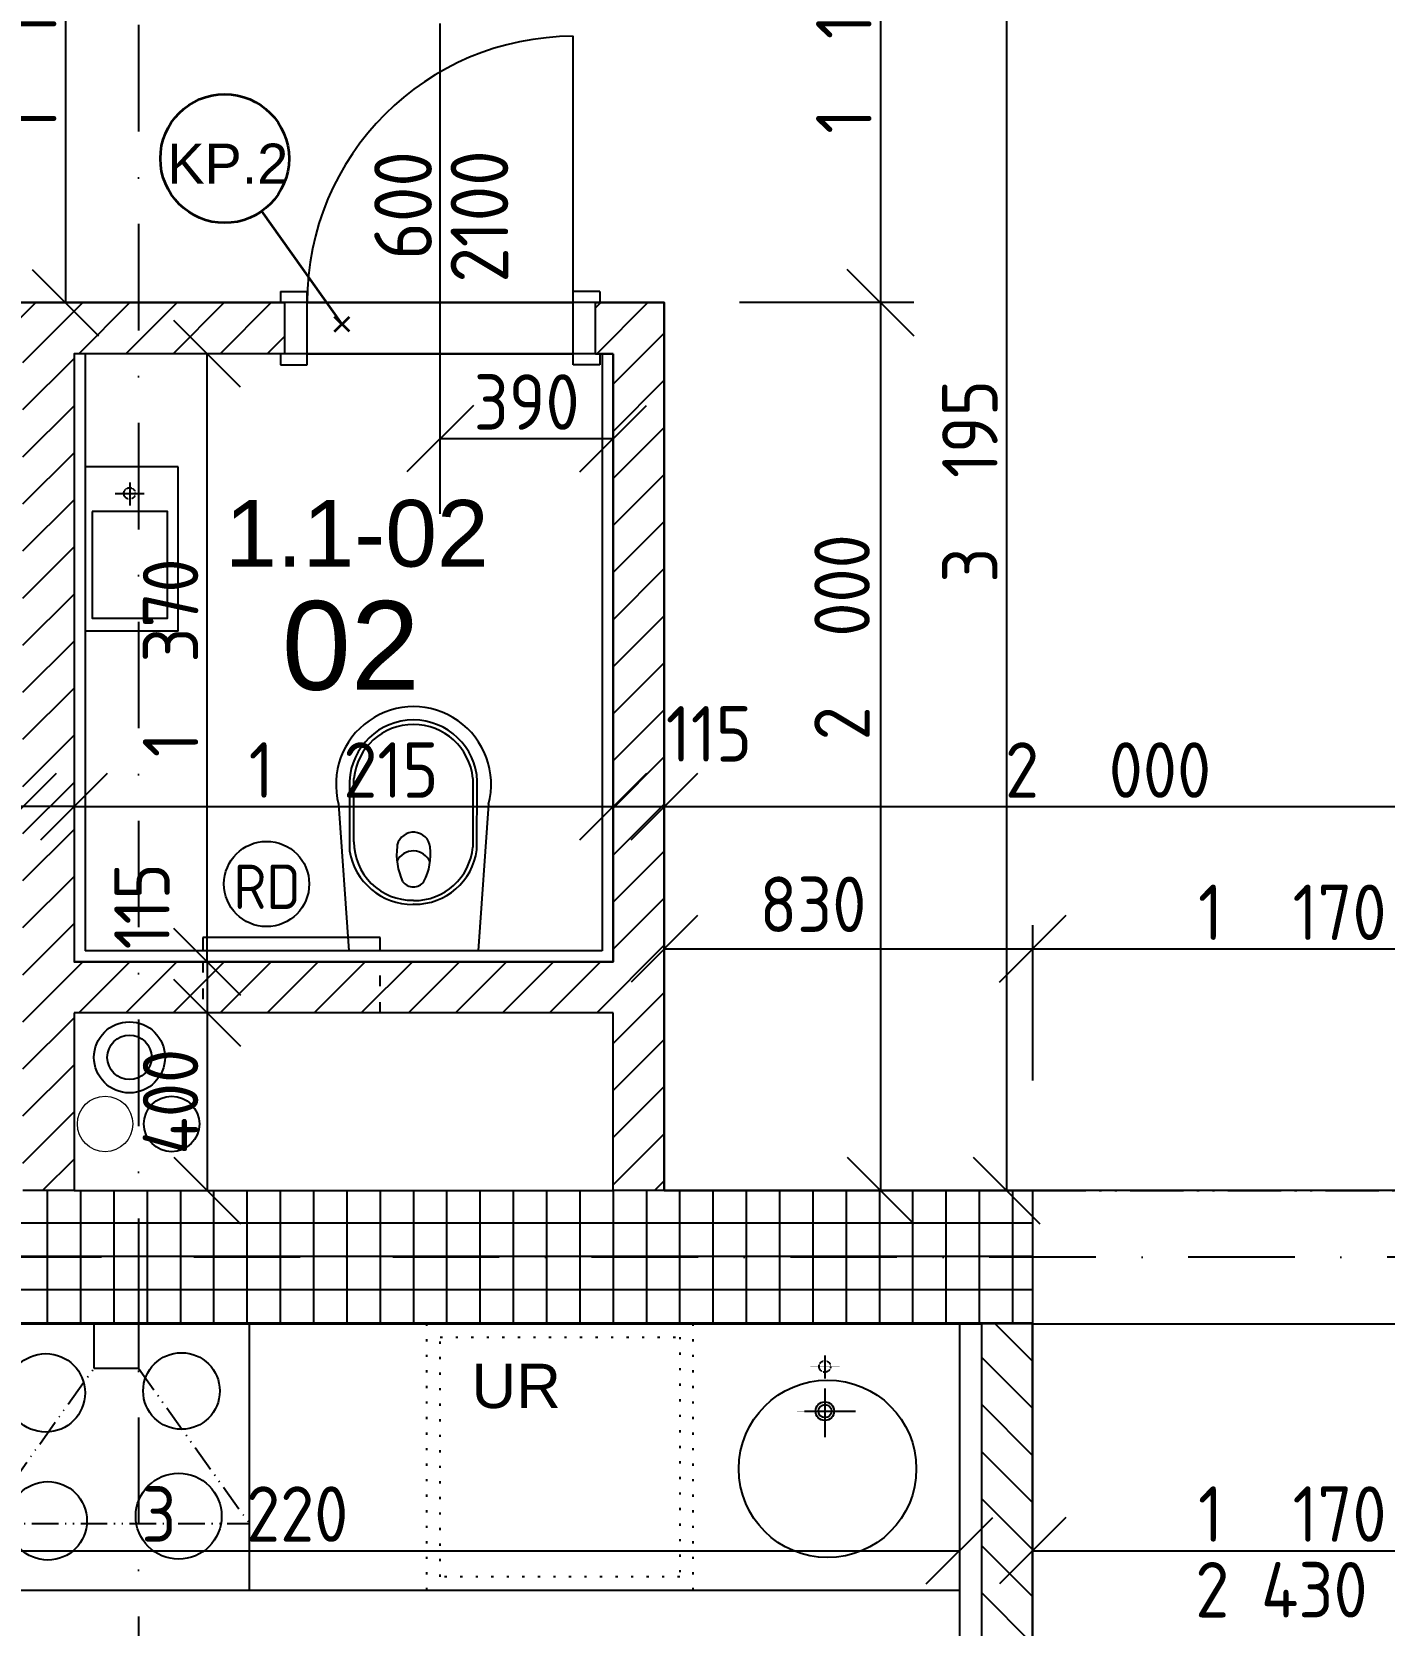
# Model space of a CAD drawing. Extents: x 4511820 to 5180432, y -1526536 to -944957.
# Drawn here: x 5031866 to 5034913, y -1339184 to -1335595 of the extents above; entities that cross this region are included whole.
import ezdxf

# ---------------------------------------------------------------- set-up
doc = ezdxf.new("R2010")
doc.units = 0
doc.header["$MEASUREMENT"] = 0
for name, pattern in [('ACAD_ISO03W100', [30, 12, -18]), ('ACAD_ISO07W100', [3.5, 0.5, -3]), ('ACAD_ISO12W100', [22, 12, -3, 0.5, -3, 0.5, -3]), ('BODKOCIARKOVANA_3', [5.6, 3, -1.3, 0, -1.3]), ('DASHED', [0.75, 0.5, -0.25])]:
    doc.linetypes.add(name, pattern=pattern)
doc.layers.get('0').update_dxf_attribs({"linetype": 'CONTINUOUS'})
doc.layers.get('Defpoints').update_dxf_attribs({"color": 61, "linetype": 'CONTINUOUS'})
for name, color, linetype in [('DVERE', 45, 'CONTINUOUS'), ('KÓTY', 4, 'CONTINUOUS'), ('MÚRY', 1, 'CONTINUOUS'), ('osi', 253, 'CONTINUOUS'), ('Plochy', 41, 'CONTINUOUS'), ('POPIS', 7, 'CONTINUOUS'), ('TENKÁ', 7, 'CONTINUOUS'), ('tzb', 153, 'CONTINUOUS'), ('ZARIADENIE1', 145, 'CONTINUOUS'), ('ZARIADOVACIE', 144, 'CONTINUOUS'), ('zz-vetr', 52, 'CONTINUOUS'), ('ŠRAFY', 82, 'CONTINUOUS')]:
    doc.layers.add(name, color=color, linetype=linetype)
doc.layers.add('preklady', color=74, linetype='CONTINUOUS', lineweight=35)
doc.layers.add('zz-kanal-splaskova', color=37, linetype='CONTINUOUS', lineweight=18)
doc.styles.add('ARIAL', font='arial.ttf')
doc.styles.add('STYLE1', font='isocp.shx')
doc.dimstyles.new('STANDARD-50', dxfattribs={"dimtxt": 125, "dimasz": 150, "dimexe": 10, "dimexo": 200, "dimgap": 20, "dimtad": 1, "dimdsep": 46, "dimlunit": 6, "dimtxsty": 'STYLE1', "dimblk1": 'OBLIQUE', "dimblk2": 'OBLIQUE', "dimsah": 1, "dimcen": 2.5, "dimse1": 1, "dimse2": 1, "dimadec": 0, "dimazin": 0, "dimtfac": 1, "dimtmove": 1, "dimatfit": 3, "dimldrblk": 'OBLIQUE', "dimfxl": 1, "dimtolj": 1, "dimtzin": 0, "dimarcsym": 0})

# ---------------------------------------------------------------- blocks, each defined once
blk = doc.blocks.new('_OBLIQUE')
at = {"color": 0, "linetype": 'ByBlock'}
blk.add_line((-0.5, -0.5), (0.5, 0.5), dxfattribs=at)
blk = doc.blocks.new('*D23115')
at = {"layer": 'Defpoints', "color": 0}
for p in [(5030736, -1339016.5), (5033956, -1339016.5), (5033956, -1339016.5)]:
    blk.add_point(p, dxfattribs=at)
at = {"layer": 'KÓTY', "color": 0, "lineweight": -2}
blk.add_line((5030736, -1339016.5), (5033956, -1339016.5), dxfattribs=at)
at = {"layer": 'KÓTY', "color": 0, "linetype": 'ByBlock', "lineweight": -2, "xscale": 150, "yscale": 150, "zscale": 150, "rotation": 180}
blk.add_blockref('_OBLIQUE', (5030736, -1339016.5), dxfattribs=at)
at = {"layer": 'KÓTY', "color": 0, "linetype": 'ByBlock', "lineweight": -2, "xscale": 150, "yscale": 150, "zscale": 150}
blk.add_blockref('_OBLIQUE', (5033956, -1339016.5), dxfattribs=at)
at = {"layer": 'KÓTY', "color": 0, "insert": (5032346, -1338934), "char_height": 125, "attachment_point": 5, "style": 'STYLE1'}
blk.add_mtext('\\A1;3ﾠ220', dxfattribs=at)
blk = doc.blocks.new('*D23159')
at = {"layer": 'Defpoints', "color": 0}
for p in [(5034121, -1338505.2), (5035291, -1338505.2), (5035291, -1339016.5)]:
    blk.add_point(p, dxfattribs=at)
at = {"layer": 'KÓTY', "color": 0, "lineweight": -2}
blk.add_line((5034121, -1339016.5), (5035291, -1339016.5), dxfattribs=at)
at = {"layer": 'KÓTY', "color": 0, "linetype": 'ByBlock', "lineweight": -2, "xscale": 150, "yscale": 150, "zscale": 150, "rotation": 180}
blk.add_blockref('_OBLIQUE', (5034121, -1339016.5), dxfattribs=at)
at = {"layer": 'KÓTY', "color": 0, "linetype": 'ByBlock', "lineweight": -2, "xscale": 150, "yscale": 150, "zscale": 150}
blk.add_blockref('_OBLIQUE', (5035291, -1339016.5), dxfattribs=at)
at = {"layer": 'KÓTY', "color": 0, "insert": (5034706, -1338934), "char_height": 125, "attachment_point": 5, "style": 'STYLE1'}
blk.add_mtext('\\A1;1ﾠ170', dxfattribs=at)
blk = doc.blocks.new('*D23172')
at = {"layer": 'Defpoints', "color": 0}
for p in [(5033176, -1337340.5), (5031961, -1337690.2), (5033176, -1337690.2)]:
    blk.add_point(p, dxfattribs=at)
at = {"layer": 'KÓTY', "color": 0, "lineweight": -2}
blk.add_line((5031961, -1337340.5), (5033176, -1337340.5), dxfattribs=at)
at = {"layer": 'KÓTY', "color": 0, "linetype": 'ByBlock', "lineweight": -2, "xscale": 150, "yscale": 150, "zscale": 150, "rotation": 180}
blk.add_blockref('_OBLIQUE', (5031961, -1337340.5), dxfattribs=at)
at = {"layer": 'KÓTY', "color": 0, "linetype": 'ByBlock', "lineweight": -2, "xscale": 150, "yscale": 150, "zscale": 150}
blk.add_blockref('_OBLIQUE', (5033176, -1337340.5), dxfattribs=at)
at = {"layer": 'KÓTY', "color": 0, "insert": (5032568.5, -1337258), "char_height": 125, "attachment_point": 5, "style": 'STYLE1'}
blk.add_mtext('\\A1;1ﾠ215', dxfattribs=at)
blk = doc.blocks.new('*D23173')
at = {"layer": 'Defpoints', "color": 0}
for p in [(5033176, -1337340.5), (5033291, -1337340.5), (5033291, -1337340.5)]:
    blk.add_point(p, dxfattribs=at)
at = {"layer": 'KÓTY', "color": 0, "lineweight": -2}
blk.add_line((5033176, -1337340.5), (5033291, -1337340.5), dxfattribs=at)
at = {"layer": 'KÓTY', "color": 0, "linetype": 'ByBlock', "lineweight": -2, "xscale": 150, "yscale": 150, "zscale": 150, "rotation": 180}
blk.add_blockref('_OBLIQUE', (5033176, -1337340.5), dxfattribs=at)
at = {"layer": 'KÓTY', "color": 0, "linetype": 'ByBlock', "lineweight": -2, "xscale": 150, "yscale": 150, "zscale": 150}
blk.add_blockref('_OBLIQUE', (5033291, -1337340.5), dxfattribs=at)
at = {"layer": 'KÓTY', "color": 0, "insert": (5033391.5, -1337176.5), "char_height": 125, "attachment_point": 5, "style": 'STYLE1'}
blk.add_mtext('\\A1;115', dxfattribs=at)
blk = doc.blocks.new('*D23174')
at = {"layer": 'Defpoints', "color": 0}
for p in [(5031846, -1337340.5), (5031846, -1337340.5), (5031961, -1337340.5)]:
    blk.add_point(p, dxfattribs=at)
at = {"layer": 'KÓTY', "color": 0, "lineweight": -2}
blk.add_line((5031961, -1337340.5), (5031846, -1337340.5), dxfattribs=at)
at = {"layer": 'KÓTY', "color": 0, "linetype": 'ByBlock', "lineweight": -2, "xscale": 150, "yscale": 150, "zscale": 150, "rotation": 180}
blk.add_blockref('_OBLIQUE', (5031846, -1337340.5), dxfattribs=at)
at = {"layer": 'KÓTY', "color": 0, "linetype": 'ByBlock', "lineweight": -2, "xscale": 150, "yscale": 150, "zscale": 150}
blk.add_blockref('_OBLIQUE', (5031961, -1337340.5), dxfattribs=at)
at = {"layer": 'KÓTY', "color": 0, "insert": (5031711.5, -1337225.5), "char_height": 125, "attachment_point": 5, "style": 'STYLE1'}
blk.add_mtext('\\A1;115', dxfattribs=at)
blk = doc.blocks.new('*D23175')
at = {"layer": 'Defpoints', "color": 0}
for p in [(5035291, -1337340.5), (5033291, -1338205.2), (5035291, -1338205.2)]:
    blk.add_point(p, dxfattribs=at)
at = {"layer": 'KÓTY', "color": 0, "lineweight": -2}
blk.add_line((5033291, -1337340.5), (5035291, -1337340.5), dxfattribs=at)
at = {"layer": 'KÓTY', "color": 0, "linetype": 'ByBlock', "lineweight": -2, "xscale": 150, "yscale": 150, "zscale": 150, "rotation": 180}
blk.add_blockref('_OBLIQUE', (5033291, -1337340.5), dxfattribs=at)
at = {"layer": 'KÓTY', "color": 0, "linetype": 'ByBlock', "lineweight": -2, "xscale": 150, "yscale": 150, "zscale": 150}
blk.add_blockref('_OBLIQUE', (5035291, -1337340.5), dxfattribs=at)
at = {"layer": 'KÓTY', "color": 0, "insert": (5034291, -1337258), "char_height": 125, "attachment_point": 5, "style": 'STYLE1'}
blk.add_mtext('\\A1;2ﾠ000', dxfattribs=at)
blk = doc.blocks.new('*D23178')
at = {"layer": 'Defpoints', "color": 0}
for p in [(5029486, -1337340.5), (5029486, -1338205.2), (5031846, -1338205.2)]:
    blk.add_point(p, dxfattribs=at)
at = {"layer": 'KÓTY', "color": 0, "lineweight": -2}
blk.add_line((5031846, -1337340.5), (5029486, -1337340.5), dxfattribs=at)
at = {"layer": 'KÓTY', "color": 0, "linetype": 'ByBlock', "lineweight": -2, "xscale": 150, "yscale": 150, "zscale": 150, "rotation": 180}
blk.add_blockref('_OBLIQUE', (5029486, -1337340.5), dxfattribs=at)
at = {"layer": 'KÓTY', "color": 0, "linetype": 'ByBlock', "lineweight": -2, "xscale": 150, "yscale": 150, "zscale": 150}
blk.add_blockref('_OBLIQUE', (5031846, -1337340.5), dxfattribs=at)
at = {"layer": 'KÓTY', "color": 0, "insert": (5030666, -1337258), "char_height": 125, "attachment_point": 5, "style": 'STYLE1'}
blk.add_mtext('\\A1;2ﾠ360', dxfattribs=at)
blk = doc.blocks.new('*D23179')
at = {"layer": 'Defpoints', "color": 0}
for p in [(5032786, -1336320.2), (5033176, -1336320.2), (5033176, -1336511.5)]:
    blk.add_point(p, dxfattribs=at)
at = {"layer": 'KÓTY', "color": 0, "lineweight": -2}
blk.add_line((5032786, -1336511.5), (5033176, -1336511.5), dxfattribs=at)
at = {"layer": 'KÓTY', "color": 0, "linetype": 'ByBlock', "lineweight": -2, "xscale": 150, "yscale": 150, "zscale": 150, "rotation": 180}
blk.add_blockref('_OBLIQUE', (5032786, -1336511.5), dxfattribs=at)
at = {"layer": 'KÓTY', "color": 0, "linetype": 'ByBlock', "lineweight": -2, "xscale": 150, "yscale": 150, "zscale": 150}
blk.add_blockref('_OBLIQUE', (5033176, -1336511.5), dxfattribs=at)
at = {"layer": 'KÓTY', "color": 0, "insert": (5032981, -1336429), "char_height": 125, "attachment_point": 5, "style": 'STYLE1'}
blk.add_mtext('\\A1;390', dxfattribs=at)
blk = doc.blocks.new('*D23205')
at = {"layer": 'Defpoints', "color": 0}
for p in [(5033291, -1335010.2), (5031941.5, -1336205.2), (5033291, -1336205.2)]:
    blk.add_point(p, dxfattribs=at)
at = {"layer": 'KÓTY', "color": 0, "lineweight": -2}
blk.add_line((5031941.5, -1335010.2), (5031941.5, -1336205.2), dxfattribs=at)
at = {"layer": 'KÓTY', "color": 0, "linetype": 'ByBlock', "lineweight": -2, "xscale": 150, "yscale": 150, "zscale": 150}
for p, rotation in [((5031941.5, -1335010.2), 90), ((5031941.5, -1336205.2), 270)]:
    blk.add_blockref('_OBLIQUE', p, dxfattribs=dict(at, rotation=rotation))
at = {"layer": 'KÓTY', "color": 0, "insert": (5031859, -1335607.7), "char_height": 125, "attachment_point": 5, "rotation": 90, "style": 'STYLE1'}
blk.add_mtext('\\A1;1ﾠ195', dxfattribs=at)
blk = doc.blocks.new('*D23223')
at = {"layer": 'Defpoints', "color": 0}
for p in [(5033291, -1335010.2), (5033291, -1336205.2), (5033778, -1336205.2)]:
    blk.add_point(p, dxfattribs=at)
at = {"layer": 'KÓTY', "color": 0, "lineweight": -2}
blk.add_line((5033778, -1335010.2), (5033778, -1336205.2), dxfattribs=at)
at = {"layer": 'KÓTY', "color": 0, "linetype": 'ByBlock', "lineweight": -2, "xscale": 150, "yscale": 150, "zscale": 150}
for p, rotation in [((5033778, -1335010.2), 90), ((5033778, -1336205.2), 270)]:
    blk.add_blockref('_OBLIQUE', p, dxfattribs=dict(at, rotation=rotation))
at = {"layer": 'KÓTY', "color": 0, "insert": (5033695.5, -1335607.7), "char_height": 125, "attachment_point": 5, "rotation": 90, "style": 'STYLE1'}
blk.add_mtext('\\A1;1ﾠ195', dxfattribs=at)
blk = doc.blocks.new('*D23224')
at = {"layer": 'Defpoints', "color": 0}
for p in [(5033291, -1336205.2), (5033291, -1338205.2), (5033778, -1338205.2)]:
    blk.add_point(p, dxfattribs=at)
at = {"layer": 'KÓTY', "color": 0, "lineweight": -2}
blk.add_line((5033778, -1336205.2), (5033778, -1338205.2), dxfattribs=at)
at = {"layer": 'KÓTY', "color": 0, "linetype": 'ByBlock', "lineweight": -2, "xscale": 150, "yscale": 150, "zscale": 150}
for p, rotation in [((5033778, -1336205.2), 90), ((5033778, -1338205.2), 270)]:
    blk.add_blockref('_OBLIQUE', p, dxfattribs=dict(at, rotation=rotation))
at = {"layer": 'KÓTY', "color": 0, "insert": (5033691.5, -1336959), "char_height": 125, "attachment_point": 5, "rotation": 90, "style": 'STYLE1'}
blk.add_mtext('\\A1;2ﾠ000', dxfattribs=at)
blk = doc.blocks.new('*D23225')
at = {"layer": 'Defpoints', "color": 0}
for p in [(5033291, -1335010.2), (5033291, -1338205.2), (5034062, -1338205.2)]:
    blk.add_point(p, dxfattribs=at)
at = {"layer": 'KÓTY', "color": 0, "lineweight": -2}
blk.add_line((5034062, -1335010.2), (5034062, -1338205.2), dxfattribs=at)
at = {"layer": 'KÓTY', "color": 0, "linetype": 'ByBlock', "lineweight": -2, "xscale": 150, "yscale": 150, "zscale": 150}
for p, rotation in [((5034062, -1335010.2), 90), ((5034062, -1338205.2), 270)]:
    blk.add_blockref('_OBLIQUE', p, dxfattribs=dict(at, rotation=rotation))
at = {"layer": 'KÓTY', "color": 0, "insert": (5033979.5, -1336607.7), "char_height": 125, "attachment_point": 5, "rotation": 90, "style": 'STYLE1'}
blk.add_mtext('\\A1;3ﾠ195', dxfattribs=at)
blk = doc.blocks.new('*D23230')
at = {"layer": 'Defpoints', "color": 0}
for p in [(5031961, -1336320.2), (5032261, -1336320.2), (5031961, -1337690.2)]:
    blk.add_point(p, dxfattribs=at)
at = {"layer": 'KÓTY', "color": 0, "lineweight": -2}
blk.add_line((5032261, -1337690.2), (5032261, -1336320.2), dxfattribs=at)
at = {"layer": 'KÓTY', "color": 0, "linetype": 'ByBlock', "lineweight": -2, "xscale": 150, "yscale": 150, "zscale": 150}
for p, rotation in [((5032261, -1336320.2), 90), ((5032261, -1337690.2), 270)]:
    blk.add_blockref('_OBLIQUE', p, dxfattribs=dict(at, rotation=rotation))
at = {"layer": 'KÓTY', "color": 0, "insert": (5032178.5, -1337005.2), "char_height": 125, "attachment_point": 5, "rotation": 90, "style": 'STYLE1'}
blk.add_mtext('\\A1;1ﾠ370', dxfattribs=at)
blk = doc.blocks.new('*D23231')
at = {"layer": 'Defpoints', "color": 0}
for p in [(5031961, -1337690.2), (5031961, -1337805.2), (5032261, -1337805.2)]:
    blk.add_point(p, dxfattribs=at)
at = {"layer": 'KÓTY', "color": 0, "lineweight": -2}
blk.add_line((5032261, -1337690.2), (5032261, -1337805.2), dxfattribs=at)
at = {"layer": 'KÓTY', "color": 0, "linetype": 'ByBlock', "lineweight": -2, "xscale": 150, "yscale": 150, "zscale": 150}
for p, rotation in [((5032261, -1337690.2), 90), ((5032261, -1337805.2), 270)]:
    blk.add_blockref('_OBLIQUE', p, dxfattribs=dict(at, rotation=rotation))
at = {"layer": 'KÓTY', "color": 0, "insert": (5032114, -1337565), "char_height": 125, "attachment_point": 5, "rotation": 90, "style": 'STYLE1'}
blk.add_mtext('\\A1;115', dxfattribs=at)
blk = doc.blocks.new('*D23232')
at = {"layer": 'Defpoints', "color": 0}
for p in [(5031961, -1337805.2), (5031961, -1338205.2), (5032261, -1338205.2)]:
    blk.add_point(p, dxfattribs=at)
at = {"layer": 'KÓTY', "color": 0, "lineweight": -2}
blk.add_line((5032261, -1337805.2), (5032261, -1338205.2), dxfattribs=at)
at = {"layer": 'KÓTY', "color": 0, "linetype": 'ByBlock', "lineweight": -2, "xscale": 150, "yscale": 150, "zscale": 150}
for p, rotation in [((5032261, -1337805.2), 90), ((5032261, -1338205.2), 270)]:
    blk.add_blockref('_OBLIQUE', p, dxfattribs=dict(at, rotation=rotation))
at = {"layer": 'KÓTY', "color": 0, "insert": (5032178.5, -1338005.2), "char_height": 125, "attachment_point": 5, "rotation": 90, "style": 'STYLE1'}
blk.add_mtext('\\A1;400', dxfattribs=at)
blk = doc.blocks.new('*D23378')
at = {"layer": 'Defpoints', "color": 0}
for p in [(5034121, -1337661), (5033291, -1338205.2), (5034121, -1338205.2)]:
    blk.add_point(p, dxfattribs=at)
at = {"layer": 'KÓTY', "color": 0, "lineweight": -2}
blk.add_line((5033291, -1337661), (5034121, -1337661), dxfattribs=at)
at = {"layer": 'KÓTY', "color": 0, "linetype": 'ByBlock', "lineweight": -2, "xscale": 150, "yscale": 150, "zscale": 150, "rotation": 180}
blk.add_blockref('_OBLIQUE', (5033291, -1337661), dxfattribs=at)
at = {"layer": 'KÓTY', "color": 0, "linetype": 'ByBlock', "lineweight": -2, "xscale": 150, "yscale": 150, "zscale": 150}
blk.add_blockref('_OBLIQUE', (5034121, -1337661), dxfattribs=at)
at = {"layer": 'KÓTY', "color": 0, "insert": (5033626, -1337560.5), "char_height": 125, "attachment_point": 5, "style": 'STYLE1'}
blk.add_mtext('\\A1;830', dxfattribs=at)
blk = doc.blocks.new('*D23379')
at = {"layer": 'Defpoints', "color": 0}
for p in [(5035291, -1337661), (5034121, -1338205.2), (5035291, -1338205.2)]:
    blk.add_point(p, dxfattribs=at)
at = {"layer": 'KÓTY', "color": 0, "lineweight": -2}
blk.add_line((5034121, -1337661), (5035291, -1337661), dxfattribs=at)
at = {"layer": 'KÓTY', "color": 0, "linetype": 'ByBlock', "lineweight": -2, "xscale": 150, "yscale": 150, "zscale": 150, "rotation": 180}
blk.add_blockref('_OBLIQUE', (5034121, -1337661), dxfattribs=at)
at = {"layer": 'KÓTY', "color": 0, "linetype": 'ByBlock', "lineweight": -2, "xscale": 150, "yscale": 150, "zscale": 150}
blk.add_blockref('_OBLIQUE', (5035291, -1337661), dxfattribs=at)
at = {"layer": 'KÓTY', "color": 0, "insert": (5034706, -1337578.5), "char_height": 125, "attachment_point": 5, "style": 'STYLE1'}
blk.add_mtext('\\A1;1ﾠ170', dxfattribs=at)

msp = doc.modelspace()

# ---------------------------------------------------------------- hatches: boundary and pattern name
at = {"layer": 'ŠRAFY', "ltscale": 0.25}
h = msp.add_hatch(dxfattribs=at)
h.set_pattern_fill('ANSI31', color=256, scale=600, style=0)
h.set_pattern_definition([(45, (515270.5, 128041), (-53.0330086, 53.0330086), [])])
h.paths.add_polyline_path([(5031961, -1338205.191), (5031961, -1337805.191), (5033176, -1337805.191), (5033176, -1338205.191), (5033291, -1338205.191), (5033291, -1336205.191), (5033146, -1336205.191), (5033136, -1336205.191), (5033136, -1336320.191), (5033146, -1336320.191), (5033151, -1336320.191), (5033176, -1336320.191), (5033176, -1337690.191), (5031961, -1337690.191), (5031961, -1336320.191), (5031986, -1336320.191), (5032426, -1336320.191), (5032436, -1336320.191), (5032436, -1336205.191), (5032426, -1336205.191), (5031196, -1336205.191), (5031186, -1336205.191), (5031186, -1336320.191), (5031196, -1336320.191), (5031821, -1336320.191), (5031846, -1336320.191), (5031846, -1338205.191)])
h = msp.add_hatch(dxfattribs=at)
h.set_pattern_fill('ANSI37', color=256, scale=600, angle=45)
h.set_pattern_definition([(90, (-3307273.674, 493071.734), (-75, 1e-14), []), (180, (-3307273.674, 493071.734), (-1e-14, -75), [])])
h.paths.add_polyline_path([(5029486, -1338205.191), (5029371, -1338205.191), (5029371, -1338505.191), (5030621, -1338505.191), (5030736, -1338505.191), (5031336, -1338505.191), (5031756, -1338505.191), (5032006, -1338505.191), (5032106, -1338505.191), (5032356, -1338505.191), (5032756, -1338505.191), (5033356, -1338505.191), (5033956, -1338505.191), (5034006, -1338505.191), (5034121, -1338505.191), (5034121, -1338205.191), (5033291, -1338205.191), (5033176, -1338205.191), (5031961, -1338205.191), (5031846, -1338205.191), (5031821, -1338205.191), (5031776, -1338205.191), (5029511, -1338205.191)])
h = msp.add_hatch(dxfattribs=at)
h.set_pattern_fill('ANSI31', color=256, scale=600, angle=90, style=0)
h.set_pattern_definition([(135, (-2976355.03, 23031.926), (-53.0330086, -53.0330086), [])])
h.paths.add_polyline_path([(5034006, -1338505.191), (5034006, -1343580.191), (5034121, -1343580.191), (5034121, -1338505.191)])

# ---------------------------------------------------------------- linework, layer by layer
at = {"layer": 'DVERE', "ltscale": 0.25}
for p, q in [((5032786, -1336681.02), (5032786, -1335576.363)), ((5033086, -1336205.191), (5033086, -1335605.191)), ((5032426, -1336180.191), (5032486, -1336180.191)), ((5032426, -1336180.191), (5032426, -1336205.191)), ((5032486, -1336345.191), (5032486, -1336180.191)), ((5033086, -1336345.191), (5033086, -1336180.191)), ((5033146, -1336180.191), (5033086, -1336180.191)), ((5033146, -1336180.191), (5033146, -1336205.191)), ((5032486, -1336205.191), (5033086, -1336205.191)), ((5032426, -1336320.191), (5032426, -1336345.191)), ((5032486, -1336320.191), (5033086, -1336320.191)), ((5033146, -1336320.191), (5033146, -1336345.191)), ((5032426, -1336345.191), (5032486, -1336345.191)), ((5033146, -1336345.191), (5033086, -1336345.191))]:
    msp.add_line(p, q, dxfattribs=at)
msp.add_arc((5033086, -1336205.191), 600, 90, 180, dxfattribs=at)
at = {"layer": 'KÓTY'}
for p, q in [((5033853, -1336205.191), (5033460.5, -1336205.191)), ((5034121, -1337607.597), (5034121, -1337957.597))]:
    msp.add_line(p, q, dxfattribs=at)
at = {"layer": 'MÚRY', "ltscale": 0.25}
for p, q in [((5031186, -1336205.191), (5032436, -1336205.191)), ((5032436, -1336320.191), (5032436, -1336205.191)), ((5033136, -1336205.191), (5033291, -1336205.191)), ((5033136, -1336320.191), (5033136, -1336205.191)), ((5033291, -1336205.191), (5033291, -1338205.191)), ((5031961, -1336320.191), (5031961, -1337690.191)), ((5032436, -1336320.191), (5031961, -1336320.191)), ((5033136, -1336320.191), (5033176, -1336320.191)), ((5033176, -1336320.191), (5033176, -1337690.191)), ((5033176, -1337690.191), (5031961, -1337690.191)), ((5031961, -1337805.191), (5031961, -1338205.191)), ((5033176, -1337805.191), (5031961, -1337805.191)), ((5031961, -1338205.191), (5033176, -1338205.191))]:
    msp.add_line(p, q, dxfattribs=at)
at = {"layer": 'MÚRY'}
for p, q in [((5033176, -1338205.191), (5033176, -1337805.191)), ((5033291, -1338205.191), (5034121, -1338205.191)), ((5034121, -1338205.191), (5034121, -1343580.191)), ((5030736, -1338505.191), (5033956, -1338505.191)), ((5033956, -1338505.191), (5033956, -1343580.191))]:
    msp.add_line(p, q, dxfattribs=at)
at = {"layer": 'osi', "linetype": 'BODKOCIARKOVANA_3', "ltscale": 80}
for p, q in [((5032106, -1310038), (5032106, -1347555.191)), ((5041881, -1338355.191), (4978211, -1338355.191))]:
    msp.add_line(p, q, dxfattribs=at)
at = {"layer": 'Plochy'}
for points in [[(5029486, -1336205.191), (5029486, -1333895.191), (5033291, -1333895.191), (5033291, -1335010.191), (5035291, -1335010.191), (5035291, -1338205.191), (5033291, -1338205.191), (5033291, -1336205.191)], [(5033176, -1336320.191), (5031961, -1336320.191), (5031961, -1337690.191), (5033176, -1337690.191)], [(5030736, -1340080.191), (5027621, -1340080.191), (5027621, -1338505.191), (5030321, -1338505.191), (5030321, -1339105.191), (5030736, -1339105.191), (5030736, -1338505.191), (5033956, -1338505.191), (5033956, -1343580.191), (5030736, -1343580.191)], [(5034121, -1338505.191), (5040191, -1338505.191), (5040191, -1338855.191), (5040541, -1338855.191), (5040541, -1340380.191), (5040291, -1340380.191), (5040291, -1340930.191), (5040541, -1340930.191), (5040541, -1343580.191), (5034121, -1343580.191)]]:
    msp.add_lwpolyline(points, close=True, dxfattribs=at)
at = {"layer": 'preklady'}
for p, q in [((5032564.882, -1336253.882), (5032384.321, -1335999.009)), ((5032548.265, -1336270.499), (5032581.499, -1336237.265)), ((5032581.5, -1336270.5), (5032548.266, -1336237.266))]:
    msp.add_line(p, q, dxfattribs=at)
at = {"layer": 'preklady', "ltscale": 0.25}
msp.add_circle((5032300.5, -1335880.691), 145, dxfattribs=at)
at = {"layer": 'TENKÁ', "ltscale": 0.25}
for p, q in [((5031986, -1336320.191), (5031986, -1337665.191)), ((5033151, -1336320.191), (5033151, -1337665.191)), ((5033151, -1337665.191), (5031986, -1337665.191))]:
    msp.add_line(p, q, dxfattribs=at)
at = {"layer": 'TENKÁ'}
for p, q in [((5031961, -1338205.191), (5031846, -1338205.191)), ((5033291, -1338205.191), (5033176, -1338205.191)), ((5033956, -1338505.191), (5034006, -1338505.191)), ((5034006, -1338505.191), (5034006, -1343580.191)), ((5034121, -1338505.191), (5034006, -1338505.191))]:
    msp.add_line(p, q, dxfattribs=at)
at = {"layer": 'TENKÁ', "linetype": 'ACAD_ISO12W100', "ltscale": 10}
for p, q in [((5034121, -1338205.191), (5035291, -1338205.191)), ((5034121, -1338505.191), (5035291, -1338505.191))]:
    msp.add_line(p, q, dxfattribs=at)
at = {"layer": 'tzb'}
for p, q in [((5032651, -1337635.191), (5032251, -1337635.191)), ((5032251, -1337635.191), (5032251, -1337665.191)), ((5032651, -1337665.191), (5032651, -1337635.191))]:
    msp.add_line(p, q, dxfattribs=at)
at = {"layer": 'tzb', "linetype": 'ACAD_ISO03W100', "ltscale": 2}
for p, q in [((5032251, -1337690.191), (5032251, -1337805.191)), ((5032651, -1337805.191), (5032651, -1337690.191))]:
    msp.add_line(p, q, dxfattribs=at)
at = {"layer": 'tzb'}
for centre, radius in [((5032394.935, -1337514.649), 96), ((5032181, -1338055.191), 62.5)]:
    msp.add_circle(centre, radius, dxfattribs=at)
at = {"layer": 'ZARIADENIE1', "color": 8, "ltscale": 0.25}
for p, q in [((5032006, -1338505.191), (5032006, -1338605.191)), ((5032106, -1338505.191), (5032106, -1338605.191)), ((5032356, -1338505.191), (5032356, -1339105.191)), ((5032356, -1338505.191), (5032356, -1339105.191)), ((5032006, -1338605.191), (5032106, -1338605.191)), ((5030736, -1339105.191), (5033956, -1339105.191))]:
    msp.add_line(p, q, dxfattribs=at)
at = {"layer": 'ZARIADENIE1', "color": 8, "linetype": 'ACAD_ISO07W100', "ltscale": 10}
for p, q in [((5032756, -1339105.191), (5032756, -1338505.191)), ((5033356, -1339105.191), (5033356, -1338505.191))]:
    msp.add_line(p, q, dxfattribs=at)
at = {"layer": 'ZARIADENIE1', "color": 8, "linetype": 'DASHED'}
for p, q in [((5033653.027, -1338576.89), (5033653.027, -1338628.924)), ((5033620.164, -1338601.537), (5033685.891, -1338601.537)), ((5033653.027, -1338651.296), (5033653.027, -1338760.841)), ((5033590.039, -1338701.96), (5033721.493, -1338701.96))]:
    msp.add_line(p, q, dxfattribs=at)
at = {"layer": 'ZARIADENIE1', "color": 8, "linetype": 'ACAD_ISO12W100', "ltscale": 5}
for p, q in [((5031756, -1338955.191), (5032006, -1338605.191)), ((5032106, -1338605.191), (5032356, -1338955.191)), ((5031756, -1338955.191), (5032356, -1338955.191))]:
    msp.add_line(p, q, dxfattribs=at)
at = {"layer": 'ZARIADENIE1', "color": 8, "linetype": 'ACAD_ISO07W100', "ltscale": 10}
msp.add_lwpolyline([(5033326, -1338535.191), (5033326, -1339075.191), (5032786, -1339075.191), (5032786, -1338535.191)], close=True, dxfattribs=at)
at = {"layer": 'ZARIADENIE1', "color": 8, "ltscale": 0.25}
for centre, radius in [((5031897.449, -1338660.957), 88.387), ((5032203.124, -1338656.748), 86.283), ((5033658.876, -1338832.104), 200), ((5031901.844, -1338949.267), 88.387), ((5032196.803, -1338938.745), 96.805)]:
    msp.add_circle(centre, radius, dxfattribs=at)
at = {"layer": 'ZARIADENIE1', "color": 8, "linetype": 'DASHED'}
msp.add_circle((5033652.714, -1338601.537), 12.931, dxfattribs=at)
at = {"layer": 'ZARIADENIE1', "color": 8, "linetype": 'Continuous'}
for centre, radius in [((5033652.754, -1338702.228), 20.877), ((5033653.027, -1338701.96), 14.781)]:
    msp.add_circle(centre, radius, dxfattribs=at)
at = {"layer": 'ZARIADOVACIE', "linetype": 'Continuous'}
for p, q in [((5032196, -1336575.191), (5031986, -1336575.191)), ((5032196, -1336945.191), (5032196, -1336575.191)), ((5032196, -1336945.191), (5031986, -1336945.191)), ((5032689.435, -1337426.194), (5032689.274, -1337429.903)), ((5032727.698, -1337560.312), (5032724.881, -1337560.875)), ((5032726, -1337552.223), (5032725.104, -1337551.401))]:
    msp.add_line(p, q, dxfattribs=at)
at = {"layer": 'ZARIADOVACIE', "linetype": 'DASHED'}
for p, q in [((5032086.562, -1336610.293), (5032086.562, -1336662.326)), ((5032053.698, -1336634.94), (5032119.425, -1336634.94))]:
    msp.add_line(p, q, dxfattribs=at)
at = {"layer": 'ZARIADOVACIE'}
for p, q in [((5032581.782, -1337282.902), (5032581.782, -1337440.311)), ((5032591.637, -1337419.549), (5032591.637, -1337276.728)), ((5032859.647, -1337276.728), (5032859.647, -1337431.389)), ((5032868.544, -1337438.057), (5032869.67, -1337282.902)), ((5032557.186, -1337335.192), (5032580.262, -1337665.191)), ((5032894.813, -1337335.193), (5032871.737, -1337665.191))]:
    msp.add_line(p, q, dxfattribs=at)
at = {"layer": 'ZARIADOVACIE', "linetype": 'Continuous'}
msp.add_lwpolyline([(5032001.726, -1336675.761), (5032001.726, -1336916.087), (5032171.398, -1336916.087), (5032171.398, -1336675.761)], close=True, dxfattribs=at)
at = {"layer": 'ZARIADOVACIE', "linetype": 'DASHED'}
msp.add_circle((5032086.248, -1336634.94), 12.931, dxfattribs=at)
at = {"layer": 'ZARIADOVACIE', "linetype": 'Continuous'}
for centre, radius, start, end in [((5032726, -1337289.96), 174.768, 344.999903, 194.999834), ((5032725.726, -1337289.276), 144.085, 2.535471, 177.464529), ((5032725.642, -1337289.836), 134.645, 5.586614, 174.413386), ((5032726, -1337435.879), 37.825, 6.725682, 165.163801), ((5032724.563, -1337416.048), 144.828, 189.644186, 270.125906), ((5032723.52, -1337419.528), 131.883, 180.009129, 270.688221), ((5032826.113, -1337449.283), 138.205, 171.939221, 205.522023), ((5032725.431, -1337481.594), 41.261, 23.590956, 153.232972), ((5032726.93, -1337418.926), 133.3, 269.600093, 354.635422), ((5032729.051, -1337419.611), 140.707, 269.449007, 352.467037), ((5032630.226, -1337447.274), 134.275, 332.591351, 6.76835), ((5032725.504, -1337491.483), 29.701, 215.733795, 323.655963)]:
    msp.add_arc(centre, radius, start, end, dxfattribs=at)
at = {"layer": 'zz-kanal-splaskova'}
for centre in [(5032031, -1338055.191), (5032181, -1338055.191)]:
    msp.add_circle(centre, 62.5, dxfattribs=at)
at = {"layer": 'zz-vetr'}
for radius in [80, 50]:
    msp.add_circle((5032086, -1337905.191), radius, dxfattribs=at)

# ---------------------------------------------------------------- texts
at = {"layer": 'KÓTY', "insert": (5034681.519, -1339104.494), "char_height": 125, "attachment_point": 5, "style": 'STYLE1'}
msp.add_mtext('\\A1;2 430', dxfattribs=at)
at = {"layer": 'POPIS', "lineweight": 40, "ltscale": 0.25, "style": 'ARIAL'}
for s, height, p in [('1.1-02', 150, (5032301.269, -1336799.77)), ('02', 200, (5032429.311, -1337077.27))]:
    msp.add_text(s, height=height, dxfattribs=at).set_placement(p)
at = {"layer": 'preklady', "linetype": 'Continuous', "lineweight": 20, "style": 'ARIAL'}
msp.add_text('KP.2', height=90, dxfattribs=at).set_placement((5032171.236, -1335936.948))
at = {"layer": 'TENKÁ', "linetype": 'Continuous', "style": 'STYLE1'}
for s, p in [('600', (5032767.417, -1336108.434)), ('2100', (5032939.524, -1336160.208))]:
    msp.add_text(s, height=130, rotation=90, dxfattribs=at).set_placement(p)
at = {"layer": 'tzb', "style": 'STYLE1'}
msp.add_text('RD', height=100, dxfattribs=at).set_placement((5032320.307, -1337570.848))
at = {"layer": 'ZARIADENIE1', "color": 8, "ltscale": 0.25, "style": 'ARIAL'}
msp.add_text('UR', height=100, dxfattribs=at).set_placement((5032856.429, -1338695.299))

# ---------------------------------------------------------------- dimensions: what is measured, and where the dimension line sits
at = {"layer": 'KÓTY'}
for base, p1, p2, picture, middle in [((5031941.5, -1336205.191), (5033291, -1335010.191), (5033291, -1336205.191), '*D23205', (5031858.957, -1335607.691)), ((5033778, -1336205.191), (5033291, -1335010.191), (5033291, -1336205.191), '*D23223', (5033695.457, -1335607.691)), ((5034062, -1338205.191), (5033291, -1335010.191), (5033291, -1338205.191), '*D23225', (5033979.457, -1336607.691)), ((5032261, -1336320.191), (5031961, -1337690.191), (5031961, -1336320.191), '*D23230', (5032178.457, -1337005.191)), ((5032261, -1338205.191), (5031961, -1337805.191), (5031961, -1338205.191), '*D23232', (5032178.5, -1338005.191))]:
    dim = msp.add_linear_dim(base=base, p1=p1, p2=p2, angle=90, dimstyle='STANDARD-50', dxfattribs=at)
    dim.commit()
    dim.dimension.update_dxf_attribs({"geometry": picture, "text_midpoint": middle})
for base, p1, p2, picture, middle in [((5033778, -1338205.191), (5033291, -1336205.191), (5033291, -1338205.191), '*D23224', (5033774, -1336959)), ((5032261, -1337805.191), (5031961, -1337690.191), (5031961, -1337805.191), '*D23231', (5032196.5, -1337565))]:
    dim = msp.add_linear_dim(base=base, p1=p1, p2=p2, angle=90, dimstyle='STANDARD-50', dxfattribs=at)
    dim.commit()
    dim.dimension.update_dxf_attribs({"geometry": picture, "text_midpoint": middle, "dimtype": 160})
for base, p1, p2, picture, middle in [((5033176, -1336511.5), (5032786, -1336320.191), (5033176, -1336320.191), '*D23179', (5032981, -1336429)), ((5029486, -1337340.5), (5031846, -1338205.191), (5029486, -1338205.191), '*D23178', (5030666, -1337257.957)), ((5033176, -1337340.5), (5031961, -1337690.191), (5033176, -1337690.191), '*D23172', (5032568.5, -1337257.957)), ((5035291, -1337340.5), (5033291, -1338205.191), (5035291, -1338205.191), '*D23175', (5034291, -1337257.957)), ((5035291, -1339016.5), (5034121, -1338505.191), (5035291, -1338505.191), '*D23159', (5034706, -1338933.957)), ((5033956, -1339016.5), (5030736, -1339016.5), (5033956, -1339016.5), '*D23115', (5032346, -1338933.957))]:
    dim = msp.add_linear_dim(base=base, p1=p1, p2=p2, dimstyle='STANDARD-50', dxfattribs=at)
    dim.commit()
    dim.dimension.update_dxf_attribs({"geometry": picture, "text_midpoint": middle})
for base, p1, p2, picture, middle in [((5033291, -1337340.5), (5033176, -1337340.5), (5033291, -1337340.5), '*D23173', (5033391.5, -1337259)), ((5031846, -1337340.5), (5031961, -1337340.5), (5031846, -1337340.5), '*D23174', (5031711.5, -1337308))]:
    dim = msp.add_linear_dim(base=base, p1=p1, p2=p2, dimstyle='STANDARD-50', dxfattribs=at)
    dim.commit()
    dim.dimension.update_dxf_attribs({"geometry": picture, "text_midpoint": middle, "dimtype": 160})
dim = msp.add_linear_dim(base=(5034121, -1337661), p1=(5033291, -1338205.191), p2=(5034121, -1338205.191), dimstyle='STANDARD-50', override={"dimtxsty": 'STYLE1', "dimldrblk": 'OBLIQUE'}, dxfattribs=at)
dim.commit()
dim.dimension.update_dxf_attribs({"geometry": '*D23378', "text_midpoint": (5033626, -1337643), "dimtype": 160})
dim = msp.add_linear_dim(base=(5035291, -1337661), p1=(5034121, -1338205.191), p2=(5035291, -1338205.191), dimstyle='STANDARD-50', override={"dimtxsty": 'STYLE1', "dimldrblk": 'OBLIQUE'}, dxfattribs=at)
dim.commit()
dim.dimension.update_dxf_attribs({"geometry": '*D23379', "text_midpoint": (5034706, -1337578.457)})

doc.saveas('drawing.dxf')
